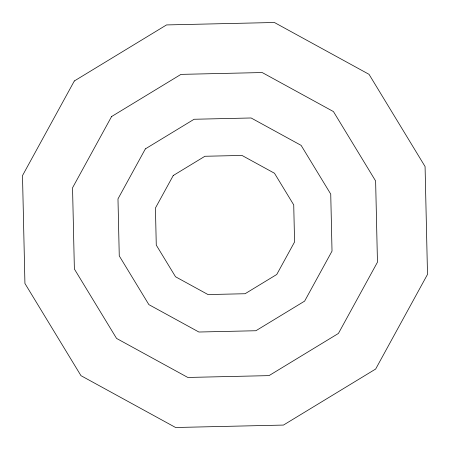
<?xml version="1.0" encoding="UTF-8"?>
<svg xmlns="http://www.w3.org/2000/svg" width="450" height="450" viewBox="0 0 450 450"><rect width="100%" height="100%" fill="white"/><g stroke="black" fill="none" stroke-linecap="round" stroke-linejoin="round"><path stroke-width="0.67" d="M74.334 80.966L22.5 175.596L24.93 283.466L80.966 375.666L175.596 427.5L283.466 425.07L375.666 369.034L427.5 274.404L425.07 166.534L369.034 74.334L274.404 22.5L166.534 24.93L74.334 80.966M111.572 116.561L72.546 187.808L74.374 269.016L116.561 338.428L187.808 377.454L269.016 375.626L338.428 333.439L377.454 262.192L375.626 180.984L333.439 111.572L262.192 72.546L180.984 74.374L111.572 116.561M145.373 148.877L117.979 198.889L119.261 255.898L148.877 304.627L198.889 332.021L255.898 330.739L304.627 301.123L332.021 251.111L330.739 194.102L301.123 145.373L251.111 117.979L194.102 119.261L145.373 148.877M173.244 175.523L155.436 208.029L156.268 245.087L175.523 276.756L208.029 294.564L245.087 293.732L276.756 274.477L294.564 241.971L293.732 204.913L274.477 173.244L241.971 155.436L204.913 156.268L173.244 175.523"/></g></svg>
